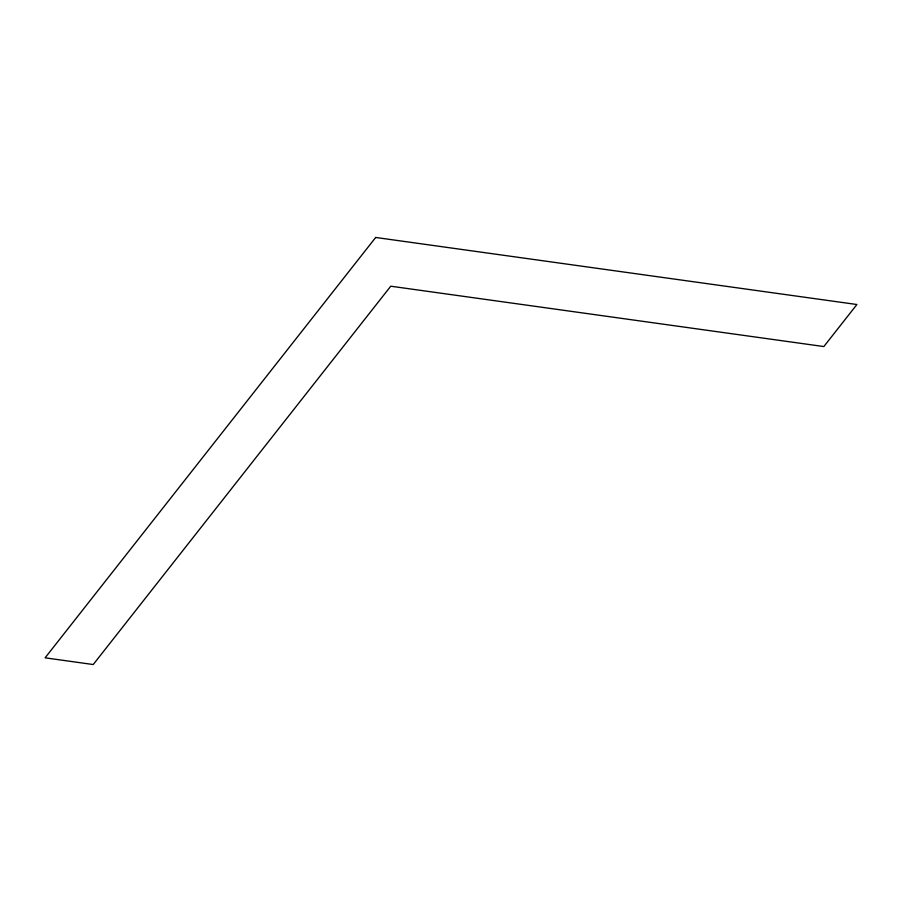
<?xml version="1.0" encoding="UTF-8"?>
<svg xmlns="http://www.w3.org/2000/svg" width="902" height="902" viewBox="0 0 902 902"><rect width="100%" height="100%" fill="white"/><g stroke="black" fill="none" stroke-linecap="round" stroke-linejoin="round"><path stroke-width="1.35" d="M375.683 237.463L45.1 657.829L93.222 664.537L390.746 286.205L823.842 346.56L856.9 304.515L375.683 237.463"/></g></svg>
